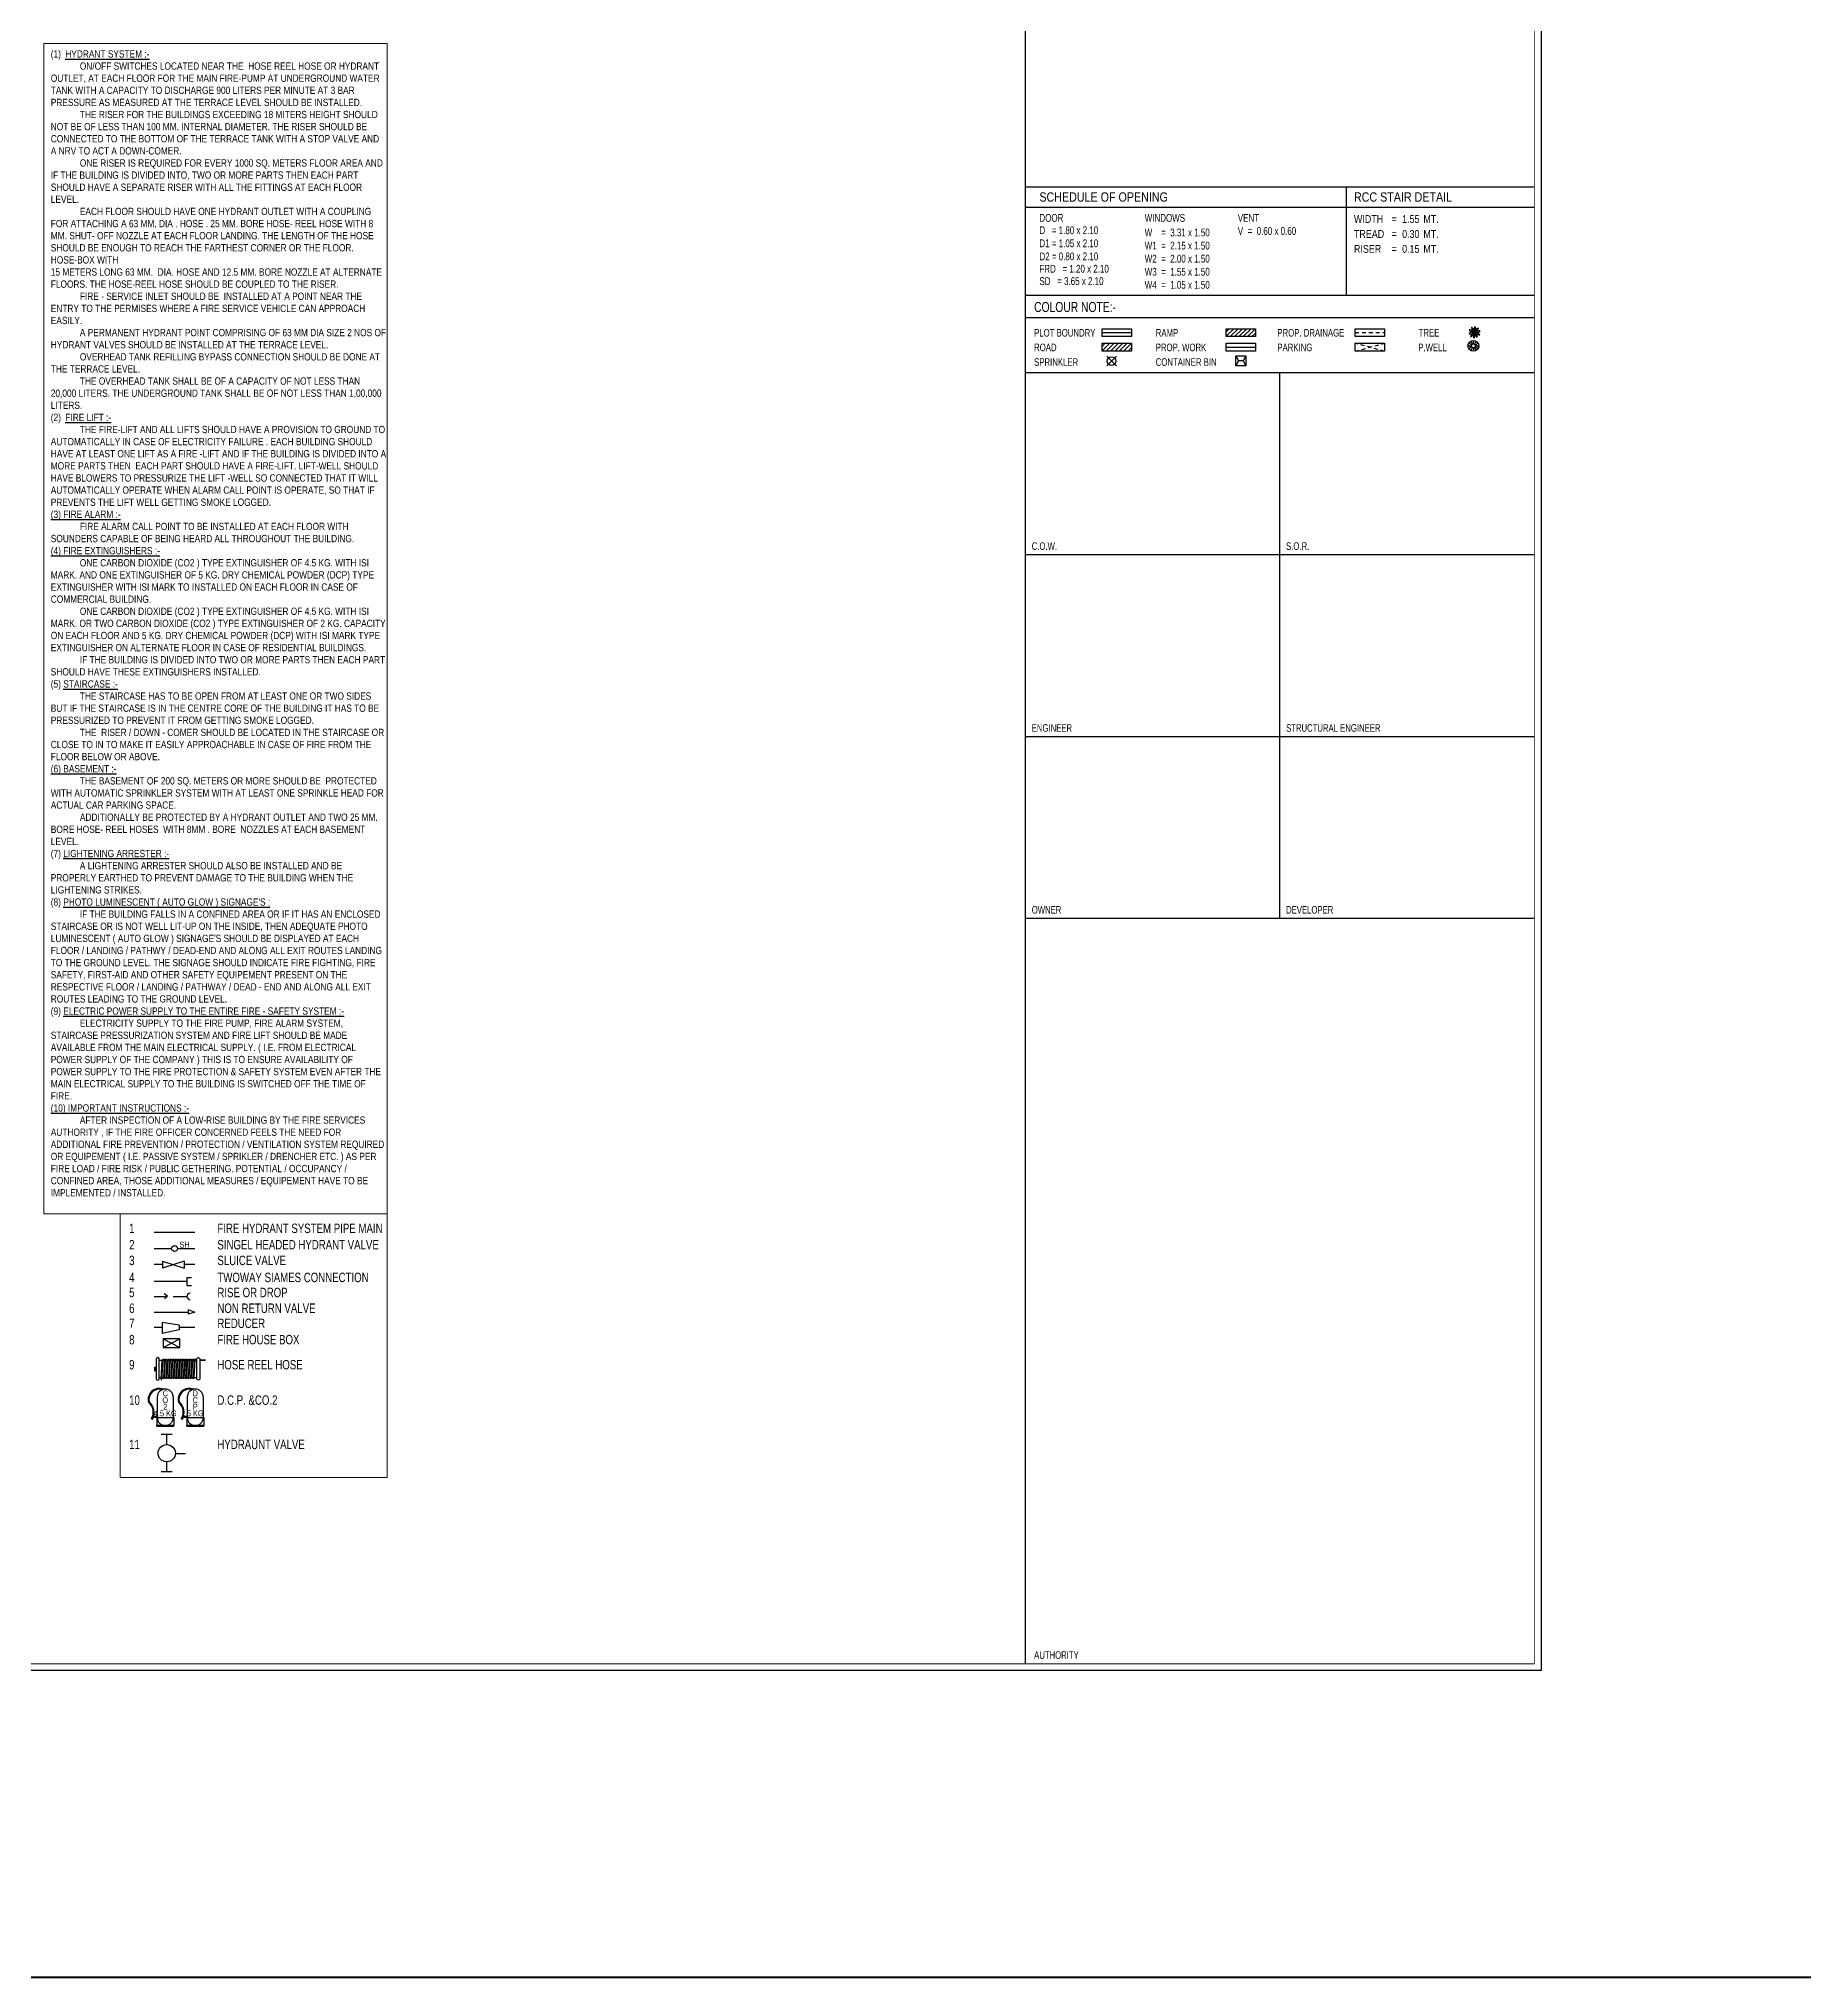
# Model space of a CAD drawing. Header units: millimetres. Extents: x 49 to 419, y 19 to 121.
# Drawn here: x 130.7 to 188.2, y 19.1 to 82.3 of the extents above; entities that cross this region are included whole.
import ezdxf
from ezdxf.enums import TextEntityAlignment as Align

# ---------------------------------------------------------------- set-up
doc = ezdxf.new("R2010")
doc.units = ezdxf.units.MM
doc.header["$MEASUREMENT"] = 0
doc.linetypes.add('DOT', pattern=[0.25, 0, -0.25])
doc.linetypes.add('HIDDEN', pattern=[0.375, 0.25, -0.125])
for name, color, linetype in [('A_SHEET AREA TABLE-1', 7, 'Continuous'), ('BOU', 7, 'Continuous'), ('FIRE DETAIL', 7, 'Continuous'), ('fire_1', 1, 'Continuous'), ('Text', 7, 'Continuous'), ('TREE', 72, 'Continuous')]:
    doc.layers.add(name, color=color, linetype=linetype)
doc.layers.add('PROP. B.AREA', color=1, linetype='Continuous', lineweight=30)
doc.styles.add('ARIAL', font='arial.ttf')
doc.styles.add('Dinesh', font='swisscl.ttf')
doc.styles.add('ROMAND', font='swissc.ttf')

# ---------------------------------------------------------------- blocks, each defined once
blk = doc.blocks.new('A$C50F36B45')
at = {"layer": 'BOU', "lineweight": 15}
for points in [[(-9.924, 0), (0, 0), (0, -33.822), (-9.924, -33.822)], [(-7.723, -41.443), (0, -41.443), (0, -33.822), (-7.723, -33.822)]]:
    blk.add_lwpolyline(points, close=True, dxfattribs=at)
at = {"layer": 'FIRE DETAIL', "color": 1}
for p, q in [((-6.739, -34.351), (-5.557, -34.351)), ((-6.739, -34.823), (-6.235, -34.823)), ((-6.739, -35.277), (-6.496, -35.277)), ((-6.496, -35.189), (-5.872, -35.388)), ((-5.872, -35.189), (-6.496, -35.388)), ((-6.496, -35.189), (-6.496, -35.388)), ((-6.061, -34.823), (-5.557, -34.823)), ((-5.872, -35.189), (-5.872, -35.388)), ((-5.872, -35.277), (-5.557, -35.277)), ((-6.739, -35.768), (-5.794, -35.768)), ((-5.794, -35.664), (-5.656, -35.664)), ((-5.794, -35.664), (-5.794, -35.889)), ((-6.739, -36.204), (-6.355, -36.204)), ((-6.348, -36.199), (-6.452, -36.134)), ((-6.348, -36.199), (-6.443, -36.272)), ((-6.184, -36.204), (-5.789, -36.204)), ((-5.794, -35.889), (-5.656, -35.889)), ((-6.739, -36.658), (-5.751, -36.658)), ((-6.019, -37.033), (-6.504, -36.964)), ((-6.504, -36.964), (-6.504, -37.275)), ((-5.751, -36.584), (-5.557, -36.658)), ((-5.751, -36.584), (-5.751, -36.722)), ((-5.557, -36.658), (-5.751, -36.722)), ((-6.739, -37.094), (-6.504, -37.094)), ((-6.019, -37.172), (-6.504, -37.275)), ((-6.478, -37.685), (-5.993, -37.434)), ((-6.478, -37.434), (-5.993, -37.685)), ((-5.993, -37.434), (-6.478, -37.434)), ((-6.478, -37.434), (-6.478, -37.685)), ((-6.019, -37.033), (-6.019, -37.172)), ((-6.019, -37.094), (-5.557, -37.094)), ((-5.993, -37.685), (-5.993, -37.434)), ((-6.588, -38.052), (-5.508, -38.052)), ((-6.535, -38.609), (-6.501, -38.049)), ((-6.511, -38.611), (-6.478, -38.052)), ((-6.478, -37.685), (-5.993, -37.685)), ((-6.46, -38.547), (-6.43, -38.049)), ((-6.436, -38.55), (-6.407, -38.052)), ((-6.389, -38.547), (-6.359, -38.049)), ((-6.365, -38.55), (-6.335, -38.052)), ((-6.317, -38.547), (-6.288, -38.049)), ((-6.294, -38.55), (-6.264, -38.052)), ((-6.246, -38.547), (-6.216, -38.049)), ((-6.222, -38.55), (-6.193, -38.052)), ((-6.175, -38.547), (-6.145, -38.049)), ((-6.151, -38.55), (-6.122, -38.052)), ((-6.104, -38.547), (-6.074, -38.049)), ((-6.08, -38.55), (-6.05, -38.052)), ((-6.032, -38.547), (-6.003, -38.049)), ((-6.009, -38.55), (-5.979, -38.052)), ((-5.961, -38.547), (-5.931, -38.049)), ((-5.937, -38.55), (-5.908, -38.052)), ((-5.89, -38.547), (-5.86, -38.049)), ((-5.866, -38.55), (-5.836, -38.052)), ((-5.818, -38.547), (-5.789, -38.049)), ((-5.795, -38.55), (-5.765, -38.052)), ((-5.747, -38.547), (-5.717, -38.049)), ((-5.724, -38.55), (-5.694, -38.052)), ((-5.676, -38.547), (-5.646, -38.049)), ((-5.652, -38.55), (-5.623, -38.052)), ((-5.604, -38.545), (-5.575, -38.046)), ((-5.581, -38.547), (-5.551, -38.049)), ((-5.508, -38.051), (-5.508, -38.051, 0.108)), ((-5.413, -38.036, 11.812), (-5.258, -38.036, 31.219)), ((-5.413, -38.051, 11.92), (-5.259, -38.051, 31.219)), ((-6.728, -38.247), (-6.728, -38.352)), ((-6.728, -38.247), (-6.707, -38.247)), ((-6.728, -38.352), (-6.707, -38.352)), ((-6.707, -38.247), (-6.707, -38.352)), ((-6.707, -38.258), (-6.683, -38.258)), ((-6.707, -38.258), (-6.683, -38.258)), ((-6.707, -38.341), (-6.683, -38.341)), ((-6.588, -38.547), (-5.508, -38.547)), ((-6.535, -38.609), (-6.511, -38.611)), ((-6.647, -39.115), (-6.647, -39.708)), ((-6.185, -39.115), (-6.185, -39.708)), ((-5.781, -39.115), (-5.781, -39.708)), ((-5.319, -39.115), (-5.319, -39.708)), ((-6.811, -39.718), (-6.808, -39.703)), ((-6.809, -39.74), (-6.811, -39.718)), ((-6.81, -39.718), (-6.807, -39.703)), ((-6.808, -39.74), (-6.81, -39.718)), ((-6.81, -39.744), (-6.789, -39.755)), ((-6.808, -39.703), (-6.807, -39.703)), ((-6.808, -39.74), (-6.788, -39.751)), ((-6.647, -39.708), (-6.768, -39.708)), ((-6.647, -39.68), (-6.758, -39.68)), ((-6.661, -39.708), (-6.661, -39.929)), ((-6.647, -39.708), (-6.171, -39.708)), ((-6.171, -39.708), (-6.171, -39.929)), ((-5.946, -39.718), (-5.942, -39.703)), ((-5.944, -39.74), (-5.946, -39.718)), ((-5.944, -39.718), (-5.941, -39.703)), ((-5.942, -39.74), (-5.944, -39.718)), ((-5.944, -39.744), (-5.924, -39.755)), ((-5.942, -39.703), (-5.941, -39.703)), ((-5.942, -39.74), (-5.922, -39.751)), ((-5.781, -39.708), (-5.902, -39.708)), ((-5.781, -39.68), (-5.892, -39.68)), ((-5.796, -39.708), (-5.796, -39.929)), ((-5.781, -39.708), (-5.305, -39.708)), ((-5.305, -39.708), (-5.305, -39.929)), ((-6.661, -39.929), (-6.171, -39.929)), ((-6.661, -39.945), (-6.661, -39.959)), ((-6.661, -39.945), (-6.171, -39.945)), ((-6.661, -39.959), (-6.171, -39.959)), ((-6.215, -40.194), (-6.532, -40.194)), ((-6.374, -40.485), (-6.374, -40.194)), ((-6.171, -39.945), (-6.171, -39.959)), ((-5.796, -39.929), (-5.305, -39.929)), ((-5.796, -39.945), (-5.796, -39.959)), ((-5.796, -39.945), (-5.305, -39.945)), ((-5.796, -39.959), (-5.305, -39.959)), ((-5.305, -39.945), (-5.305, -39.959)), ((-6.123, -40.741), (-5.835, -40.741)), ((-6.215, -41.277), (-6.532, -41.277)), ((-6.374, -41.277), (-6.374, -40.986))]:
    blk.add_line(p, q, dxfattribs=at)
for points in [[(-6.588, -38.021, 0.9999), (-6.683, -38.021), (-6.683, -38.578, 1.0001), (-6.588, -38.578)], [(-5.508, -38.021, -0.9999), (-5.413, -38.021), (-5.413, -38.578, -1.0001), (-5.508, -38.578)]]:
    blk.add_lwpolyline(points, format="xyb", close=True, dxfattribs=at)
for centre, radius in [((-6.148, -34.823), 0.0867), ((-6.374, -40.736), 0.25)]:
    blk.add_circle(centre, radius, dxfattribs=at)
for centre, radius, start, end in [((-5.699, -36.207), 0.0908, 90, 270), ((-6.478, -38.049), 0.0238, 53.182, 180), ((-6.454, -38.052), 0.0238, 0, 180), ((-6.406, -38.049), 0.0238, 53.182, 180), ((-6.383, -38.052), 0.0238, 0, 180), ((-6.335, -38.049), 0.0238, 53.182, 180), ((-6.312, -38.052), 0.0238, 0, 180), ((-6.264, -38.049), 0.0238, 53.182, 180), ((-6.24, -38.052), 0.0238, 0, 180), ((-6.193, -38.049), 0.0238, 53.182, 180), ((-6.169, -38.052), 0.0238, 0, 180), ((-6.121, -38.049), 0.0238, 53.182, 180), ((-6.098, -38.052), 0.0238, 0, 180), ((-6.05, -38.049), 0.0238, 53.182, 180), ((-6.026, -38.052), 0.0238, 0, 180), ((-5.979, -38.049), 0.0238, 53.182, 180), ((-5.955, -38.052), 0.0238, 0, 180), ((-5.908, -38.049), 0.0238, 53.182, 180), ((-5.884, -38.052), 0.0238, 0, 180), ((-5.836, -38.049), 0.0238, 53.182, 180), ((-5.813, -38.052), 0.0238, 0, 180), ((-5.765, -38.049), 0.0238, 53.182, 180), ((-5.741, -38.052), 0.0238, 0, 180), ((-5.694, -38.049), 0.0238, 53.182, 180), ((-5.67, -38.052), 0.0238, 0, 180), ((-5.622, -38.049), 0.0238, 53.182, 180), ((-5.599, -38.052), 0.0238, 0, 180), ((-5.551, -38.046), 0.0238, 53.182, 180), ((-5.527, -38.049), 0.0238, 33.5269, 180), ((-6.483, -38.545), 0.0238, 186.818, 0), ((-6.46, -38.547), 0.0238, 233.182, 0), ((-6.412, -38.545), 0.0238, 186.818, 0), ((-6.389, -38.547), 0.0238, 233.182, 0), ((-6.341, -38.545), 0.0238, 186.818, 0), ((-6.317, -38.547), 0.0238, 233.182, 0), ((-6.27, -38.545), 0.0238, 186.818, 0), ((-6.246, -38.547), 0.0238, 233.182, 0), ((-6.198, -38.545), 0.0238, 186.818, 0), ((-6.175, -38.547), 0.0238, 233.182, 0), ((-6.127, -38.545), 0.0238, 186.818, 0), ((-6.104, -38.547), 0.0238, 233.182, 0), ((-6.056, -38.545), 0.0238, 186.818, 0), ((-6.032, -38.547), 0.0238, 233.182, 0), ((-5.985, -38.545), 0.0238, 186.818, 0), ((-5.961, -38.547), 0.0238, 233.182, 0), ((-5.913, -38.545), 0.0238, 186.818, 0), ((-5.89, -38.547), 0.0238, 233.182, 0), ((-5.842, -38.545), 0.0238, 186.818, 0), ((-5.818, -38.547), 0.0238, 233.182, 0), ((-5.771, -38.545), 0.0238, 186.818, 0), ((-5.747, -38.547), 0.0238, 233.182, 0), ((-5.699, -38.545), 0.0238, 186.818, 0), ((-5.676, -38.547), 0.0238, 233.182, 0), ((-5.628, -38.542), 0.0238, 186.818, 0), ((-5.604, -38.545), 0.0238, 233.182, 0), ((-6.59, -39.185), 0.32, 67.2366, 194.5771), ((-6.59, -39.185), 0.32, 67.2366, 194.5771), ((-6.59, -39.185), 0.297, 72.9192, 193.1899), ((-6.416, -39.115), 0.231, 0, 180), ((-5.724, -39.185), 0.32, 67.2366, 194.5771), ((-5.724, -39.185), 0.297, 72.9192, 193.1899), ((-5.55, -39.115), 0.231, 0, 180), ((-7.145, -39.559), 0.383, 331.7781, 50.132), ((-7.145, -39.559), 0.406, 331.7781, 49.0454), ((-6.809, -39.742), 0.00211, 61.7781, 241.7781), ((-6.789, -39.753), 0.00211, 241.7781, 61.7781), ((-6.416, -39.708), 0.231, 180, 0), ((-6.279, -39.559), 0.383, 331.7781, 50.132), ((-6.279, -39.559), 0.406, 331.7781, 49.0454), ((-5.943, -39.742), 0.00211, 61.7781, 241.7781), ((-5.923, -39.753), 0.00211, 241.7781, 61.7781), ((-5.55, -39.708), 0.231, 180, 0), ((-6.661, -39.937), 0.0083, 90, 270), ((-6.171, -39.937), 0.0083, 270, 90), ((-5.796, -39.937), 0.0083, 90, 270), ((-5.305, -39.937), 0.0083, 270, 90)]:
    blk.add_arc(centre, radius, start, end, dxfattribs=at)
at = {"layer": 'FIRE DETAIL', "style": 'Dinesh'}
for s, height, p in [('1', 0.272, (-7.46, -34.375)), ('FIRE HYDRANT SYSTEM PIPE MAIN', 0.27213, (-4.91, -34.375)), ('2', 0.272, (-7.46, -34.848)), ('SINGEL HEADED HYDRANT VALVE', 0.27213, (-4.91, -34.848)), ('3', 0.272, (-7.46, -35.302)), ('SLUICE VALVE', 0.27213, (-4.91, -35.302)), ('4', 0.272, (-7.46, -35.793)), ('TWOWAY SIAMES CONNECTION', 0.27213, (-4.91, -35.793)), ('5', 0.272, (-7.46, -36.229)), ('6', 0.272, (-7.46, -36.683)), ('RISE OR DROP', 0.27213, (-4.91, -36.229)), ('NON RETURN VALVE', 0.27213, (-4.91, -36.683)), ('7', 0.272, (-7.46, -37.119)), ('REDUCER', 0.2721, (-4.91, -37.119)), ('8', 0.272, (-7.46, -37.591)), ('FIRE HOUSE BOX', 0.27213, (-4.91, -37.591)), ('9', 0.272, (-7.46, -38.315)), ('HOSE REEL HOSE', 0.27213, (-4.91, -38.315)), ('10', 0.2721, (-7.46, -39.338)), ('D.C.P. &CO.2', 0.27213, (-4.91, -39.338)), ('11', 0.2721, (-7.46, -40.618)), ('HYDRAUNT VALVE', 0.27213, (-4.91, -40.618))]:
    blk.add_text(s, height=height, dxfattribs=at).set_placement(p)
at = {"layer": 'FIRE DETAIL', "color": 1, "style": 'Dinesh'}
blk.add_text('SH', height=0.1693, dxfattribs=at).set_placement((-6.006, -34.796))
for s, height, p in [('O', 0.169, (-6.416, -39.288)), ('C', 0.169, (-6.416, -39.09)), ('C', 0.169, (-5.55, -39.288)), ('D', 0.169, (-5.55, -39.09)), ('4.5 KG', 0.1693, (-6.416, -39.668)), ('2', 0.169, (-6.416, -39.479)), ('5 KG', 0.1693, (-5.55, -39.668)), ('P', 0.169, (-5.55, -39.479))]:
    blk.add_text(s, height=height, dxfattribs=at).set_placement(p, align=Align.CENTER)
at = {"layer": 'FIRE DETAIL', "color": 7, "insert": (-9.724, -0.2), "char_height": 0.21, "width": 9.66971, "attachment_point": 1, "style": 'Dinesh'}
blk.add_mtext("\\pt0.42;{\\fArial Narrow|b0|i0|c0|p34;\\C1;(1)^I\\LHYDRANT SYSTEM :-\\C256;\\P\\ptz;\\l\\C7;^ION/OFF SWITCHES LOCATED NEAR THE  HOSE REEL HOSE OR HYDRANT OUTLET, AT EACH FLOOR FOR THE MAIN FIRE-PUMP AT UNDERGROUND WATER TANK WITH A CAPACITY TO DISCHARGE 900 LITERS PER MINUTE AT 3 BAR PRESSURE AS MEASURED AT THE TERRACE LEVEL SHOULD BE INSTALLED. \\P^ITHE RISER FOR THE BUILDINGS EXCEEDING 18 MITERS HEIGHT SHOULD NOT BE OF LESS THAN 100 MM. INTERNAL DIAMETER. THE RISER SHOULD BE CONNECTED TO THE BOTTOM OF THE TERRACE TANK WITH A STOP VALVE AND A NRV TO ACT A DOWN-COMER.\\P^IONE RISER IS REQUIRED FOR EVERY 1000 SQ. METERS FLOOR AREA AND IF THE BUILDING IS DIVIDED INTO, TWO OR MORE PARTS THEN EACH PART SHOULD HAVE A SEPARATE RISER WITH ALL THE FITTINGS AT EACH FLOOR LEVEL.\\P^IEACH FLOOR SHOULD HAVE ONE HYDRANT OUTLET WITH A COUPLING FOR ATTACHING A 63 MM. DIA . HOSE . 25 MM. BORE HOSE- REEL HOSE WITH 8 MM. SHUT- OFF NOZZLE AT EACH FLOOR LANDING. THE LENGTH OF THE HOSE SHOULD BE ENOUGH TO REACH THE FARTHEST CORNER OR THE FLOOR. HOSE-BOX WITH\\P15 METERS LONG 63 MM.  DIA. HOSE AND 12.5 MM. BORE NOZZLE AT ALTERNATE FLOORS. THE HOSE-REEL HOSE SHOULD BE COUPLED TO THE RISER.\\P^IFIRE - SERVICE INLET SHOULD BE  INSTALLED AT A POINT NEAR THE ENTRY TO THE PERMISES WHERE A FIRE SERVICE VEHICLE CAN APPROACH EASILY.\\P^IA PERMANENT HYDRANT POINT COMPRISING OF 63 MM DIA SIZE 2 NOS OF HYDRANT VALVES SHOULD BE INSTALLED AT THE TERRACE LEVEL.\\P^IOVERHEAD TANK REFILLING BYPASS CONNECTION SHOULD BE DONE AT THE TERRACE LEVEL.\\P^ITHE OVERHEAD TANK SHALL BE OF A CAPACITY OF NOT LESS THAN 20,000 LITERS. THE UNDERGROUND TANK SHALL BE OF NOT LESS THAN 1,00,000 LITERS.\\C1;\\P\\pt0.42;(2)^I\\LFIRE LIFT :-\\C256;\\P\\ptz;\\l^I\\C7;THE FIRE-LIFT AND ALL LIFTS SHOULD HAVE A PROVISION TO GROUND TO AUTOMATICALLY IN CASE OF ELECTRICITY FAILURE . EACH BUILDING SHOULD HAVE AT LEAST ONE LIFT AS A FIRE -LIFT AND IF THE BUILDING IS DIVIDED INTO A MORE PARTS THEN  EACH PART SHOULD HAVE A FIRE-LIFT. LIFT-WELL SHOULD HAVE BLOWERS TO PRESSURIZE THE LIFT -WELL SO CONNECTED THAT IT WILL AUTOMATICALLY OPERATE WHEN ALARM CALL POINT IS OPERATE, SO THAT IF PREVENTS THE LIFT WELL GETTING SMOKE LOGGED.\\P\\L\\C1;(3) FIRE ALARM :-\\C256;\\P\\l^I\\C7;FIRE ALARM CALL POINT TO BE INSTALLED AT EACH FLOOR WITH SOUNDERS CAPABLE OF BEING HEARD ALL THROUGHOUT THE BUILDING\\C0;.\\P\\L\\C1;(4) FIRE EXTINGUISHERS :-\\C256;\\P\\l^I\\C7;ONE CARBON DIOXIDE (CO2 ) TYPE EXTINGUISHER OF 4.5 KG. WITH ISI MARK. AND ONE EXTINGUISHER OF 5 KG. DRY CHEMICAL POWDER (DCP) TYPE EXTINGUISHER WITH ISI MARK TO INSTALLED ON EACH FLOOR IN CASE OF COMMERCIAL BUILDING.\\P^IONE CARBON DIOXIDE (CO2 ) TYPE EXTINGUISHER OF 4.5 KG. WITH ISI MARK. OR TWO CARBON DIOXIDE (CO2 ) TYPE EXTINGUISHER OF 2 KG. CAPACITY ON EACH FLOOR AND 5 KG. DRY CHEMICAL POWDER (DCP) WITH ISI MARK TYPE EXTINGUISHER ON ALTERNATE FLOOR IN CASE OF RESIDENTIAL BUILDINGS.\\P^IIF THE BUILDING IS DIVIDED INTO TWO OR MORE PARTS THEN EACH PART SHOULD HAVE THESE EXTINGUISHERS INSTALLED.\\C256;\\P\\C1;(5) \\LSTAIRCASE :-\\C256;\\P\\l^I\\C7;THE STAIRCASE HAS TO BE OPEN FROM AT LEAST ONE OR TWO SIDES BUT IF THE STAIRCASE IS IN THE CENTRE CORE OF THE BUILDING IT HAS TO BE PRESSURIZED TO PREVENT IT FROM GETTING SMOKE LOGGED.\\P^ITHE  RISER / DOWN - COMER SHOULD BE LOCATED IN THE STAIRCASE OR CLOSE TO IN TO MAKE IT EASILY APPROACHABLE IN CASE OF FIRE FROM THE FLOOR BELOW OR ABOVE\\C256;.\\P\\L\\C1;(6) BASEMENT :-\\C256;\\P\\l^I\\C7;THE BASEMENT OF 200 SQ. METERS OR MORE SHOULD BE  PROTECTED WITH AUTOMATIC SPRINKLER SYSTEM WITH AT LEAST ONE SPRINKLE HEAD FOR ACTUAL CAR PARKING SPACE.\\P^IADDITIONALLY BE PROTECTED BY A HYDRANT OUTLET AND TWO 25 MM. BORE HOSE- REEL HOSES  WITH 8MM . BORE  NOZZLES AT EACH BASEMENT LEVEL.\\P\\C1;(7)\\L LIGHTENING ARRESTER :-\\C256;\\P\\l\\C7;^IA LIGHTENING ARRESTER SHOULD ALSO BE INSTALLED AND BE PROPERLY EARTHED TO PREVENT DAMAGE TO THE BUILDING WHEN THE LIGHTENING STRIKES.\\P\\C1;(8) \\LPHOTO LUMINESCENT ( AUTO GLOW ) SIGNAGE'S :\\l\\C256;\\P\\C7;^IIF THE BUILDING FALLS IN A CONFINED AREA OR IF IT HAS AN ENCLOSED STAIRCASE OR IS NOT WELL LIT-UP ON THE INSIDE, THEN ADEQUATE PHOTO LUMINESCENT ( AUTO GLOW ) SIGNAGE'S SHOULD BE DISPLAYED AT EACH FLOOR / LANDING / PATHWY / DEAD-END AND ALONG ALL EXIT ROUTES LANDING TO THE GROUND LEVEL. THE SIGNAGE SHOULD INDICATE FIRE FIGHTING, FIRE SAFETY, FIRST-AID AND OTHER SAFETY EQUIPEMENT PRESENT ON THE RESPECTIVE FLOOR / LANDING / PATHWAY / DEAD - END AND ALONG ALL EXIT ROUTES LEADING TO THE GROUND LEVEL.\\P\\C1;(9) \\LELECTRIC POWER SUPPLY TO THE ENTIRE FIRE - SAFETY SYSTEM :-\\C256;\\P\\l\\C7;^IELECTRICITY SUPPLY TO THE FIRE PUMP, FIRE ALARM SYSTEM, STAIRCASE PRESSURIZATION SYSTEM AND FIRE LIFT SHOULD BE MADE AVAILABLE FROM THE MAIN ELECTRICAL SUPPLY. ( I.E. FROM ELECTRICAL POWER SUPPLY OF THE COMPANY ) THIS IS TO ENSURE AVAILABILITY OF POWER SUPPLY TO THE FIRE PROTECTION & SAFETY SYSTEM EVEN AFTER THE MAIN ELECTRICAL SUPPLY TO THE BUILDING IS SWITCHED OFF THE TIME OF FIRE.\\P\\L\\C1;(10) IMPORTANT INSTRUCTIONS :-\\C256;\\P\\l\\C7;^IAFTER INSPECTION OF A LOW-RISE BUILDING BY THE FIRE SERVICES AUTHORITY , IF THE FIRE OFFICER CONCERNED FEELS THE NEED FOR ADDITIONAL FIRE PREVENTION / PROTECTION / VENTILATION SYSTEM REQUIRED OR EQUIPEMENT ( I.E. PASSIVE SYSTEM / SPRIKLER / DRENCHER ETC. ) AS PER FIRE LOAD / FIRE RISK / PUBLIC GETHERING. POTENTIAL / OCCUPANCY / CONFINED AREA, THOSE ADDITIONAL MEASURES / EQUIPEMENT HAVE TO BE\\C256; \\C7;IMPLEMENTED / INSTALLED.}", dxfattribs=at)
blk = doc.blocks.new('A$C3D4D6A35')
at = {"layer": 'TREE', "extrusion": (0, 0, -1)}
for centre, major_axis, ratio, start_param, end_param in [((-0.07, -0.06), (0.537, 0.537), 1, -1.291527, -0.4765), ((-0.05, 1.18), (-0.491, 0.491), 1, 3.793984, 4.52047), ((0.32, -0.27), (0.537, 0.537), 1, 4.36334, 5.178367), ((-0.39, 0.75), (-0.491, 0.491), 1, 3.165665, 3.892152), ((-0.27, 0.34), (0.537, 0.537), 1, -0.663208, 0.151819), ((0.47, 1.33), (0.491, 0.491), 1, 2.851506, 3.577993), ((0.76, -0.2), (0.537, 0.537), 1, 3.735022, 4.550049), ((-0.41, 0.2), (0.491, 0.491), 1, 0.96655, 1.693037), ((0.13, -0.45), (-0.671, 0.671), 1, 0.686496, 1.118345), ((0.25, 0.11), (-0.441, 0.012), 0.843066, 1.151175, 1.990417), ((0.72, -0.46), (-0.671, 0.671), 1, 0.058177, 0.490026), ((-0.34, -0.1), (0.671, 0.671), 1, -0.255982, 0.175867), ((0.49, 0.06), (0.364, 0.249), 0.843066, 4.292768, 5.13201), ((0.09, 0.29), (-0.333, 0.256), 0.894922, 1.128525, 2.013068), ((0.99, 1.14), (0.491, 0.491), 1, 3.479825, 4.206311), ((1.2, -0.13), (-0.671, 0.671), 1, 5.713044, 6.144893), ((-0.2, 0.78), (-0.537, 0.537), 1, 1.535907, 2.350934), ((0.7, 0.16), (0.148, 0.416), 0.843066, 4.292768, 5.13201), ((1.08, 0.11), (0.537, 0.537), 1, 3.106703, 3.92173), ((0.07, 0.52), (-0.122, 0.413), 0.867457, 1.140463, 2.00113), ((-0.51, 0.46), (0.671, 0.671), 1, 0.372336, 0.804186), ((0.82, 0.37), (-0.122, 0.413), 0.867457, 4.282055, 5.142723), ((-0.31, 1.02), (0.671, 0.671), 1, 1.000655, 1.432504), ((0.18, 0.73), (0.148, 0.416), 0.843066, 1.151175, 1.990418), ((0.4, 0.83), (0.364, 0.249), 0.843066, 1.151175, 1.990417), ((0.17, 1.35), (-0.671, 0.671), 1, 3.19977, 3.631619), ((0.63, 0.78), (0.272, 0.272), 1, 1.897512, 2.87092), ((0.75, 1.34), (0.112, 0.949), 0.873487, 2.895567, 3.387619), ((1.39, 0.43), (0.671, 0.671), 1, 3.513929, 3.945778), ((1.22, 0.99), (0.65, 0.704), 0.832217, 2.883887, 3.399298), ((0.79, 0.6), (-0.272, 0.272), 1, 4.096627, 5.070035), ((-0.1, -0.25), (0.491, 0.491), 1, 0.338232, 1.064718), ((1.16, 0.55), (0.537, 0.537), 1, 2.478385, 3.293411), ((1.3, 0.69), (-0.491, 0.491), 1, 5.678939, 6.405426), ((0.96, 0.95), (0.537, 0.537), 1, 1.850066, 2.665093), ((0.12, 1.09), (0.537, 0.537), 1, 0.593429, 1.408456), ((0.41, -0.44), (-0.491, 0.491), 1, 1.28071, 2.007196), ((0.56, 1.16), (0.537, 0.537), 1, 1.221748, 2.036774), ((1.28, 0.14), (-0.491, 0.491), 1, 0.024073, 0.750559), ((0.94, -0.29), (0.491, 0.491), 1, -0.918405, -0.191919)]:
    blk.add_ellipse(centre, major_axis=major_axis, ratio=ratio, start_param=start_param, end_param=end_param, dxfattribs=at)
blk = doc.blocks.new('A$C353F4E8A')
at = {"layer": 'PROP. B.AREA'}
blk.add_line((0.19, 0.38), (0.56, 0.38), dxfattribs=at)
blk.add_lwpolyline([(0, 0), (0.75, 0), (0.75, 0.75), (0, 0.75)], close=True, dxfattribs=at)
at = {"layer": 'PROP. B.AREA', "flags": 128}
for points in [[(0, 0.75), (0.19, 0.38), (0, 0)], [(0.75, 0.75), (0.56, 0.38), (0.75, 0)]]:
    blk.add_lwpolyline(points, dxfattribs=at)
blk = doc.blocks.new('A$C7CDC2F1D')
at = {"layer": 'PROP. B.AREA'}
for p, q in [((0, 1.17), (0.76, 1.17)), ((0.81, 1.38), (0.16, 1.76)), ((0.81, 0.96), (0.16, 0.59)), ((0.96, 1.54), (0.59, 2.19)), ((0.96, 0.81), (0.59, 0.16)), ((1.17, 1.59), (1.17, 2.35)), ((1.17, 0.76), (1.17, 0)), ((1.38, 1.54), (1.76, 2.19)), ((1.38, 0.81), (1.76, 0.16)), ((1.54, 1.38), (2.19, 1.76)), ((1.54, 0.96), (2.19, 0.59)), ((1.59, 1.17), (2.35, 1.17))]:
    blk.add_line(p, q, dxfattribs=at)
for radius in [1.17, 0.418]:
    blk.add_circle((1.17, 1.17), radius, dxfattribs=at)
at = {"layer": 'Text', "style": 'ARIAL', "width": 0.8}
blk.add_text('P.W.', height=0.8, dxfattribs=at).set_placement((0.27, 0.81))
blk = doc.blocks.new('SP')
at = {"layer": 'fire_1', "ltscale": 250}
for p, q in [((-961, 0), (0, -961)), ((-961, -961), (0, 0))]:
    blk.add_line(p, q, dxfattribs=at)
blk.add_circle((-480, -480), 435, dxfattribs=at)

msp = doc.modelspace()

# ---------------------------------------------------------------- hatches: boundary and pattern name
at = {"layer": 'A_SHEET AREA TABLE-1', "linetype": 'DOT', "ltscale": 0.4}
h = msp.add_hatch(dxfattribs=at)
h.set_pattern_fill('ANSI31', color=104, scale=0.806361, style=0)
h.set_pattern_definition([(45, (-33579.61746, 7780.07088), (-0.07127293297, 0.07127293297), [])])
h.paths.add_polyline_path([(170.376, 72.622), (170.376, 72.88), (169.419, 72.88), (169.419, 72.622)])
h = msp.add_hatch(dxfattribs=at)
h.set_pattern_fill('ANSI31', color=104, scale=0.806361, style=0)
h.set_pattern_definition([(45, (-33583.66034, 7779.59434), (-0.07127293297, 0.07127293297), [])])
h.paths.add_polyline_path([(166.334, 72.145), (166.334, 72.403), (165.376, 72.403), (165.376, 72.145)])

# ---------------------------------------------------------------- linework, layer by layer
at = {"color": 3, "lineweight": 40}
msp.add_lwpolyline([(419.221, 120.723), (49.302, 120.723), (49.302, 19.12), (419.221, 19.12)], close=True, dxfattribs=at)
at = {"layer": 'A_SHEET AREA TABLE-1'}
for p, q in [((162.877, 29.338), (162.877, 103.867)), ((162.877, 77.511), (179.468, 77.511)), ((173.34, 73.973), (173.34, 77.511)), ((162.877, 76.841), (179.468, 76.841)), ((162.877, 73.973), (179.468, 73.973)), ((162.877, 73.246), (179.468, 73.246)), ((162.877, 71.448), (179.468, 71.448)), ((171.172, 53.655), (171.172, 71.448)), ((162.877, 65.517), (179.468, 65.517)), ((162.877, 59.586), (179.468, 59.586)), ((162.877, 53.655), (179.468, 53.655))]:
    msp.add_line(p, q, dxfattribs=at)
msp.add_lwpolyline([(179.686, 29.12), (59.302, 29.12), (59.302, 104.085), (179.686, 104.085), (179.686, 29.12)], dxfattribs=at)
at = {"layer": 'A_SHEET AREA TABLE-1', "lineweight": 30, "const_width": 0.0269}
msp.add_lwpolyline([(179.468, 29.338), (59.521, 29.338), (59.521, 103.867), (179.468, 103.867), (179.468, 29.338)], dxfattribs=at)
at = {"layer": 'A_SHEET AREA TABLE-1', "linetype": 'Continuous'}
for points in [[(165.376, 72.88), (166.334, 72.88), (166.334, 72.622), (165.376, 72.622)], [(169.419, 72.88), (170.376, 72.88), (170.376, 72.622), (169.419, 72.622)], [(173.624, 72.88), (174.581, 72.88), (174.581, 72.622), (173.624, 72.622)], [(165.376, 72.403), (166.334, 72.403), (166.334, 72.145), (165.376, 72.145)], [(169.419, 72.403), (170.376, 72.403), (170.376, 72.145), (169.419, 72.145)]]:
    msp.add_lwpolyline(points, close=True, dxfattribs=at)
at = {"layer": 'A_SHEET AREA TABLE-1', "color": 7, "lineweight": 30}
msp.add_lwpolyline([(165.376, 72.751), (166.334, 72.751)], dxfattribs=at)
at = {"layer": 'A_SHEET AREA TABLE-1', "color": 1, "linetype": 'HIDDEN', "ltscale": 0.5}
msp.add_lwpolyline([(173.624, 72.751), (174.581, 72.751)], dxfattribs=at)
at = {"layer": 'A_SHEET AREA TABLE-1', "color": 1, "lineweight": 30}
msp.add_lwpolyline([(169.419, 72.274), (170.376, 72.274)], dxfattribs=at)
at = {"layer": 'A_SHEET AREA TABLE-1', "ltscale": 1.5}
msp.add_lwpolyline([(173.624, 72.403), (174.581, 72.403), (174.581, 72.145), (173.624, 72.145)], close=True, dxfattribs=at)
at = {"layer": 'A_SHEET AREA TABLE-1', "linetype": 'HIDDEN', "ltscale": 0.5}
for points in [[(173.624, 72.145), (174.581, 72.403)], [(174.581, 72.145), (173.624, 72.403)]]:
    msp.add_lwpolyline(points, dxfattribs=at)

# ---------------------------------------------------------------- block references
at = {"xscale": 1.1286, "yscale": 1.1286, "zscale": 1.1286}
msp.add_blockref('A$C50F36B45', (142.061, 82.184), dxfattribs=at)
at = {"layer": 'A_SHEET AREA TABLE-1'}
for name, p, xscale, yscale, zscale in [('A$C3D4D6A35', (177.609, 72.665), -0.2113371555808035, 0.2113371555687906, 0.2113371555697836), ('A$C7CDC2F1D', (177.305, 72.145), 0.150520755, 0.150520755, 0.150520755), ('A$C353F4E8A', (170.059, 71.669), -0.4300592999999999, 0.4300592999999999, 0.4300592999999999)]:
    msp.add_blockref(name, p, dxfattribs=dict(at, xscale=xscale, yscale=yscale, zscale=zscale))
at = {"layer": 'fire_1', "ltscale": 250, "xscale": 0.0003240487899838021, "yscale": 0.0003240487899838021, "zscale": 0.0003240487899838021, "rotation": 270}
msp.add_blockref('SP', (165.839, 71.669), dxfattribs=at)

# ---------------------------------------------------------------- texts
at = {"layer": 'A_SHEET AREA TABLE-1'}
for s, height, style, p in [('SCHEDULE OF OPENING', 0.3048, 'ROMAND', (163.328, 77.022)), ('RCC STAIR DETAIL', 0.3048, 'ROMAND', (173.586, 77.022)), ('DOOR', 0.254, 'Dinesh', (163.328, 76.366)), ('WINDOWS', 0.254, 'Dinesh', (166.762, 76.366)), ('VENT', 0.254, 'Dinesh', (169.798, 76.366)), ('WIDTH', 0.254, 'ROMAND', (173.586, 76.329)), ('MT.', 0.254, 'ROMAND', (175.851, 76.329)), ('D   = 1.80 x 2.10', 0.254, 'Dinesh', (163.328, 75.963)), ('W    =  3.31 x 1.50', 0.254, 'Dinesh', (166.762, 75.89)), ('V  =  0.60 x 0.60', 0.254, 'Dinesh', (169.798, 75.94)), ('TREAD', 0.254, 'ROMAND', (173.586, 75.842)), ('MT.', 0.254, 'ROMAND', (175.851, 75.842)), ('D1 = 1.05 x 2.10', 0.254, 'Dinesh', (163.328, 75.537)), ('D2 = 0.80 x 2.10', 0.254, 'Dinesh', (163.328, 75.11)), ('W1  =  2.15 x 1.50', 0.254, 'Dinesh', (166.762, 75.463)), ('W2  =  2.00 x 1.50', 0.254, 'Dinesh', (166.762, 75.037)), ('RISER', 0.254, 'ROMAND', (173.586, 75.355)), ('MT.', 0.254, 'ROMAND', (175.851, 75.355)), ('FRD   = 1.20 x 2.10', 0.254, 'Dinesh', (163.328, 74.707)), ('W3  =  1.55 x 1.50', 0.254, 'Dinesh', (166.762, 74.61)), ('SD   = 3.65 x 2.10', 0.254, 'Dinesh', (163.328, 74.304)), ('W4  =  1.05 x 1.50', 0.254, 'Dinesh', (166.762, 74.183)), ('COLOUR NOTE:-', 0.3277, 'Dinesh', (163.155, 73.423)), ('PLOT BOUNDRY', 0.24728, 'Dinesh', (163.155, 72.622)), ('RAMP', 0.2473, 'Dinesh', (167.122, 72.622)), ('PROP. DRAINAGE', 0.24728, 'Dinesh', (171.088, 72.622)), ('TREE', 0.2473, 'Dinesh', (175.695, 72.623)), ('ROAD', 0.2473, 'Dinesh', (163.155, 72.145)), ('PROP. WORK', 0.2473, 'Dinesh', (167.122, 72.145)), ('PARKING', 0.2473, 'Dinesh', (171.088, 72.145)), ('P.WELL', 0.2473, 'Dinesh', (175.683, 72.145)), ('SPRINKLER', 0.2473, 'Dinesh', (163.155, 71.669)), ('CONTAINER BIN', 0.24728, 'Dinesh', (167.122, 71.669)), ('C.O.W.', 0.2458, 'Dinesh', (163.077, 65.667)), ('S.O.R.', 0.2458, 'Dinesh', (171.372, 65.667)), ('ENGINEER', 0.2458, 'Dinesh', (163.077, 59.736)), ('STRUCTURAL ENGINEER', 0.24578, 'Dinesh', (171.372, 59.736)), ('OWNER', 0.2458, 'Dinesh', (163.077, 53.805)), ('DEVELOPER', 0.2458, 'Dinesh', (171.372, 53.805)), ('AUTHORITY', 0.2458, 'Dinesh', (163.155, 29.504))]:
    msp.add_text(s, height=height, dxfattribs=dict(at, style=style)).set_placement(p)
at = {"layer": 'A_SHEET AREA TABLE-1', "style": 'ROMAND'}
for s, p in [('=', (174.985, 76.329)), ('1.55', (175.723, 76.329)), ('=', (174.985, 75.842)), ('0.30', (175.723, 75.842)), ('=', (174.985, 75.355)), ('0.15', (175.723, 75.355))]:
    msp.add_text(s, height=0.254, dxfattribs=at).set_placement(p, align=Align.RIGHT)

doc.saveas('drawing.dxf')
